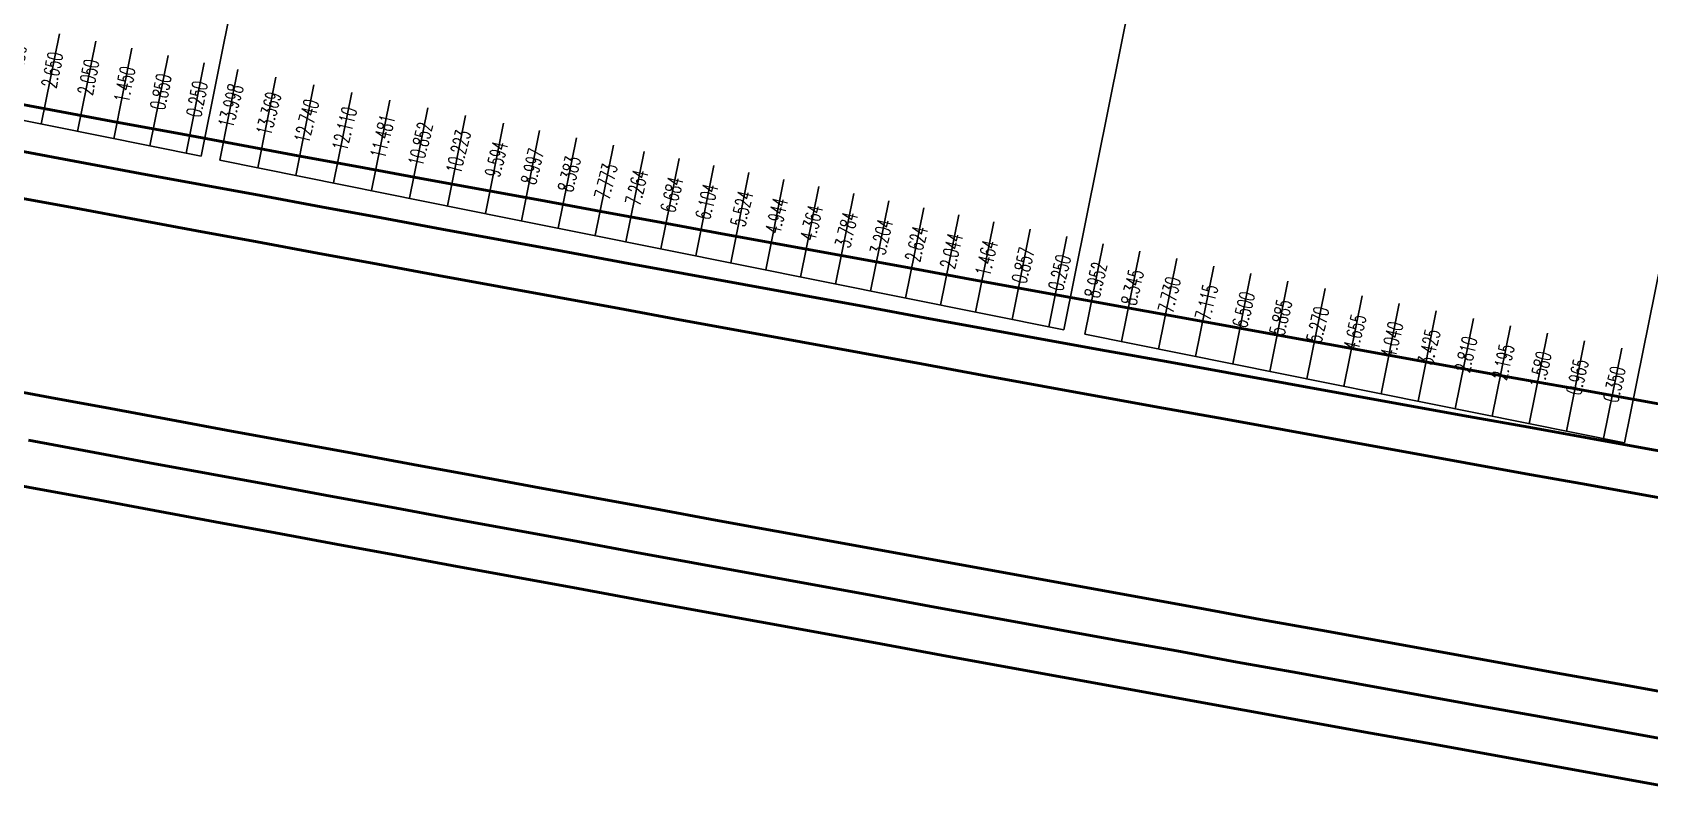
# Model space of a CAD drawing. Header units: millimetres. Extents: x 2688706 to 2690835, y 1254387 to 1255241.
# Drawn here: x 2689665.84 to 2689692.14, y 1254827.14 to 1254839.4 of the extents above; entities that cross this region are included whole.
import ezdxf
from ezdxf.enums import TextEntityAlignment as Align

# ---------------------------------------------------------------- set-up
doc = ezdxf.new("R2010")
doc.units = ezdxf.units.MM
doc.linetypes.add('STRICHLINIE', pattern=[0.75, 0.5, -0.25])
for name, color, linetype in [('BS-TR-B-Gleisstrang-LinieGeometrie', 7, 'Continuous'), ('BS-TR-N-Gleisstrang-LinieGeometrie', 7, 'Continuous'), ('S-OF-0024-_____', 7, 'STRICHLINIE'), ('S-ON-0024-_____', 7, 'Continuous'), ('T-MK-0024-_____', 1, 'Continuous'), ('T-SS-0024-_____', 7, 'Continuous')]:
    doc.layers.add(name, color=color, linetype=linetype)
doc.layers.get('S-OF-0024-_____').off()
doc.styles.add('R6', font='simplex.shx', dxfattribs={"width": 0.6})

# ---------------------------------------------------------------- blocks, each defined once
blk = doc.blocks.new('WeiVlpSchwelleL')
at = {"color": 7}
for p, q in [((-0.5, -0.13), (-0.5, 0.13)), ((0.5, -0.13), (0.5, 0.13))]:
    blk.add_line(p, q, dxfattribs=at)
at = {"color": 0, "linetype": 'ByBlock', "lineweight": -2}
blk.add_line((-0.5, 0), (0.5, 0), dxfattribs=at)
at = {"style": 'R6', "width": 0.6}
blk.add_attdef('LAENGE', text='', height=0.25, rotation=90, dxfattribs=at).set_placement((-1.2297, 0.0071, 0), align=Align.MIDDLE)
at = {"style": 'R6', "width": 0.6, "flags": 1}
for tag, p in [('WVP-SKML', (-5, 0, 0)), ('WVP-SKMR', (3, 0, 0))]:
    blk.add_attdef(tag, text='', height=0.25, rotation=180, dxfattribs=at).set_placement(p, align=Align.MIDDLE_CENTER)
at = {"style": 'R6', "width": 0.6}
blk.add_attdef('BEZEICHNUNG', text='', height=0.25, rotation=180, dxfattribs=at).set_placement((-2.25, 0, 2), align=Align.MIDDLE_LEFT)
at = {"style": 'R6', "width": 0.6, "flags": 1}
blk.add_attdef('VERSCHIEBUNG', text='', height=0.25, rotation=180, dxfattribs=at).set_placement((-1.4702, 0, 2), align=Align.MIDDLE_LEFT)
for tag, p in [('VERKLINKS', (-0.875, 0, 0)), ('VERKRECHTS', (0.8611, -0.0001, 0))]:
    blk.add_attdef(tag, text='', height=0.25, rotation=180, dxfattribs=at).set_placement(p, align=Align.MIDDLE)
at = {"color": 1, "extrusion": (-1, -6.12323e-17, 1.22465e-16), "style": 'R6', "width": 0.6, "flags": 8}
blk.add_attdef('WVP-ANL', text='', height=0.25, rotation=270, dxfattribs=at).set_placement((0, 0, 0.5), align=Align.MIDDLE)
at = {"color": 1, "extrusion": (1, -1.60812e-16, 1.22465e-16), "style": 'R6', "width": 0.6, "flags": 8}
blk.add_attdef('WVP-ANR', text='', height=0.25, rotation=270, dxfattribs=at).set_placement((0, 0, 0.5), align=Align.MIDDLE)
blk = doc.blocks.new('Weiche-24')
at = {"layer": 'T-MK-0024-_____'}
for p, q in [((99.279, 8.911), (99.279, -0.393)), ((113.588, 8.911), (113.588, -0.393)), ((122.89, 8.911), (122.89, -0.393)), ((96.629, -0.393), (96.629, 1.107)), ((97.229, -0.393), (97.229, 1.107)), ((97.829, -0.393), (97.829, 1.107)), ((98.429, -0.393), (98.429, 1.107)), ((99.029, -0.393), (99.029, 1.107)), ((99.589, -0.393), (99.589, 1.107)), ((100.219, -0.393), (100.219, 1.107)), ((100.848, -0.393), (100.848, 1.107)), ((101.477, -0.393), (101.477, 1.107)), ((102.107, -0.393), (102.107, 1.107)), ((102.736, -0.393), (102.736, 1.107)), ((103.365, -0.393), (103.365, 1.107)), ((103.994, -0.393), (103.994, 1.107)), ((104.591, -0.393), (104.591, 1.107)), ((105.204, -0.393), (105.204, 1.107)), ((105.815, -0.393), (105.815, 1.107)), ((106.324, -0.393), (106.324, 1.107)), ((106.904, -0.393), (106.904, 1.107)), ((107.484, -0.393), (107.484, 1.107)), ((108.064, -0.393), (108.064, 1.107)), ((108.644, -0.393), (108.644, 1.107)), ((109.224, -0.393), (109.224, 1.107)), ((109.804, -0.393), (109.804, 1.107)), ((110.384, -0.393), (110.384, 1.107)), ((110.964, -0.393), (110.964, 1.107)), ((111.544, -0.393), (111.544, 1.107)), ((112.124, -0.393), (112.124, 1.107)), ((112.731, -0.393), (112.731, 1.107)), ((113.338, -0.393), (113.338, 1.107)), ((113.938, -0.393), (113.938, 1.107)), ((114.545, -0.393), (114.545, 1.107)), ((115.16, -0.393), (115.16, 1.107)), ((115.775, -0.393), (115.775, 1.107)), ((116.39, -0.393), (116.39, 1.107)), ((117.005, -0.393), (117.005, 1.107)), ((117.62, -0.393), (117.62, 1.107)), ((118.235, -0.393), (118.235, 1.107)), ((118.85, -0.393), (118.85, 1.107)), ((119.465, -0.393), (119.465, 1.107)), ((120.08, -0.393), (120.08, 1.107)), ((120.695, -0.393), (120.695, 1.107)), ((121.31, -0.393), (121.31, 1.107)), ((121.925, -0.393), (121.925, 1.107)), ((122.54, -0.393), (122.54, 1.107))]:
    blk.add_line(p, q, dxfattribs=at)
at = {"layer": 'T-MK-0024-_____', "flags": 128}
for points in [[(87.629, -0.393), (99.279, -0.393)], [(113.588, -0.393), (105.605, -0.393), (104.364, -0.393), (99.589, -0.393)], [(122.89, -0.393), (113.938, -0.393)]]:
    blk.add_lwpolyline(points, dxfattribs=at)
at = {"layer": 'S-OF-0024-_____'}
ref = blk.add_blockref('WeiVlpSchwelleL', (106.389, 10.493), dxfattribs=dict(at, xscale=4.2, rotation=87.61832743686881))
ref.add_attrib('WVP-SKML', '7.264', dxfattribs={"layer": 'T-MK-0024-_____', "height": 0.25, "rotation": 87.6183, "style": 'R6', "width": 0.6}).set_placement((106.324, 0.507), align=Align.MIDDLE_CENTER)
ref = blk.add_blockref('WeiVlpSchwelleL', (106.968, 10.469), dxfattribs=dict(at, xscale=4.2, rotation=87.61832857793011))
ref.add_attrib('WVP-SKML', '6.684', dxfattribs={"layer": 'T-MK-0024-_____', "height": 0.25, "rotation": 87.6183, "style": 'R6', "width": 0.6}).set_placement((106.904, 0.507), align=Align.MIDDLE_CENTER)
ref = blk.add_blockref('WeiVlpSchwelleL', (107.547, 10.445), dxfattribs=dict(at, xscale=4.2, rotation=87.61832975481478))
ref.add_attrib('WVP-SKML', '6.104', dxfattribs={"layer": 'T-MK-0024-_____', "height": 0.25, "rotation": 87.6183, "style": 'R6', "width": 0.6}).set_placement((107.484, 0.507), align=Align.MIDDLE_CENTER)
ref = blk.add_blockref('WeiVlpSchwelleL', (108.126, 10.421), dxfattribs=dict(at, xscale=4.2, rotation=87.61833096923611))
ref.add_attrib('WVP-SKML', '5.524', dxfattribs={"layer": 'T-MK-0024-_____', "height": 0.25, "rotation": 87.6183, "style": 'R6', "width": 0.6}).set_placement((108.064, 0.507), align=Align.MIDDLE_CENTER)
ref = blk.add_blockref('WeiVlpSchwelleL', (108.705, 10.397), dxfattribs=dict(at, xscale=3.999999999999999, rotation=87.61833222301968))
ref.add_attrib('WVP-SKML', '4.944', dxfattribs={"layer": 'T-MK-0024-_____', "height": 0.25, "rotation": 87.6183, "style": 'R6', "width": 0.6}).set_placement((108.644, 0.507), align=Align.MIDDLE_CENTER)
ref = blk.add_blockref('WeiVlpSchwelleL', (109.284, 10.373), dxfattribs=dict(at, xscale=4, rotation=87.61833351811039))
ref.add_attrib('WVP-SKML', '4.364', dxfattribs={"layer": 'T-MK-0024-_____', "height": 0.25, "rotation": 87.6183, "style": 'R6', "width": 0.6}).set_placement((109.224, 0.507), align=Align.MIDDLE_CENTER)
ref = blk.add_blockref('WeiVlpSchwelleL', (109.863, 10.349), dxfattribs=dict(at, xscale=4, rotation=87.61833485658353))
ref.add_attrib('WVP-SKML', '3.784', dxfattribs={"layer": 'T-MK-0024-_____', "height": 0.25, "rotation": 87.6183, "style": 'R6', "width": 0.6}).set_placement((109.804, 0.507), align=Align.MIDDLE_CENTER)
ref = blk.add_blockref('WeiVlpSchwelleL', (110.442, 10.325), dxfattribs=dict(at, xscale=4, rotation=87.61833624065633))
ref.add_attrib('WVP-SKML', '3.204', dxfattribs={"layer": 'T-MK-0024-_____', "height": 0.25, "rotation": 87.6183, "style": 'R6', "width": 0.6}).set_placement((110.384, 0.507), align=Align.MIDDLE_CENTER)
ref = blk.add_blockref('WeiVlpSchwelleL', (111.021, 10.301), dxfattribs=dict(at, xscale=3.8, rotation=87.61833767269947))
ref.add_attrib('WVP-SKML', '2.624', dxfattribs={"layer": 'T-MK-0024-_____', "height": 0.25, "rotation": 87.6183, "style": 'R6', "width": 0.6}).set_placement((110.964, 0.507), align=Align.MIDDLE_CENTER)
ref = blk.add_blockref('WeiVlpSchwelleL', (111.6, 10.277), dxfattribs=dict(at, xscale=3.8, rotation=87.61833915525109))
ref.add_attrib('WVP-SKML', '2.044', dxfattribs={"layer": 'T-MK-0024-_____', "height": 0.25, "rotation": 87.6183, "style": 'R6', "width": 0.6}).set_placement((111.544, 0.507), align=Align.MIDDLE_CENTER)
ref = blk.add_blockref('WeiVlpSchwelleL', (112.179, 10.253), dxfattribs=dict(at, xscale=3.799999999999999, rotation=87.61834069103072))
ref.add_attrib('WVP-SKML', '1.464', dxfattribs={"layer": 'T-MK-0024-_____', "height": 0.25, "rotation": 87.6183, "style": 'R6', "width": 0.6}).set_placement((112.124, 0.507), align=Align.MIDDLE_CENTER)
ref = blk.add_blockref('WeiVlpSchwelleL', (112.785, 10.227), dxfattribs=dict(at, xscale=3.800000000000001, rotation=87.61834235848382))
ref.add_attrib('WVP-SKML', '0.857', dxfattribs={"layer": 'T-MK-0024-_____', "height": 0.25, "rotation": 87.6183, "style": 'R6', "width": 0.6}).set_placement((112.731, 0.507), align=Align.MIDDLE_CENTER)
ref = blk.add_blockref('WeiVlpSchwelleL', (114.595, 10.152), dxfattribs=dict(at, xscale=3.6, rotation=87.68640999225514))
ref.add_attrib('WVP-SKML', '8.345', dxfattribs={"layer": 'T-MK-0024-_____', "height": 0.25, "rotation": 87.6864, "style": 'R6', "width": 0.6}).set_placement((114.545, 0.507), align=Align.MIDDLE_CENTER)
ref = blk.add_blockref('WeiVlpSchwelleL', (115.207, 10.128), dxfattribs=dict(at, xscale=3.6, rotation=87.75605536201371))
ref.add_attrib('WVP-SKML', '7.730', dxfattribs={"layer": 'T-MK-0024-_____', "height": 0.25, "rotation": 87.7561, "style": 'R6', "width": 0.6}).set_placement((115.16, 0.507), align=Align.MIDDLE_CENTER)
ref = blk.add_blockref('WeiVlpSchwelleL', (115.82, 10.104), dxfattribs=dict(at, xscale=3.4, rotation=87.82733114984015))
ref.add_attrib('WVP-SKML', '7.115', dxfattribs={"layer": 'T-MK-0024-_____', "height": 0.25, "rotation": 87.8273, "style": 'R6', "width": 0.6}).set_placement((115.775, 0.507), align=Align.MIDDLE_CENTER)
ref = blk.add_blockref('WeiVlpSchwelleL', (117.658, 10.036), dxfattribs=dict(at, xscale=3.4, rotation=88.02598860064398))
ref.add_attrib('WVP-SKML', '5.270', dxfattribs={"layer": 'T-MK-0024-_____', "height": 0.25, "rotation": 88.026, "style": 'R6', "width": 0.6}).set_placement((117.62, 0.507), align=Align.MIDDLE_CENTER)
ref = blk.add_blockref('WeiVlpSchwelleL', (118.272, 10.015), dxfattribs=dict(at, xscale=3.4, rotation=88.07783630698943))
ref.add_attrib('WVP-SKML', '4.655', dxfattribs={"layer": 'T-MK-0024-_____', "height": 0.25, "rotation": 88.0778, "style": 'R6', "width": 0.6}).set_placement((118.235, 0.507), align=Align.MIDDLE_CENTER)
ref = blk.add_blockref('WeiVlpSchwelleL', (118.885, 9.994), dxfattribs=dict(at, xscale=3.2, rotation=88.1305346042295))
ref.add_attrib('WVP-SKML', '4.040', dxfattribs={"layer": 'T-MK-0024-_____', "height": 0.25, "rotation": 88.1305, "style": 'R6', "width": 0.6}).set_placement((118.85, 0.507), align=Align.MIDDLE_CENTER)
ref = blk.add_blockref('WeiVlpSchwelleL', (119.498, 9.974), dxfattribs=dict(at, xscale=3.2, rotation=88.18410928105442))
ref.add_attrib('WVP-SKML', '3.425', dxfattribs={"layer": 'T-MK-0024-_____', "height": 0.25, "rotation": 88.1841, "style": 'R6', "width": 0.6}).set_placement((119.465, 0.507), align=Align.MIDDLE_CENTER)
ref = blk.add_blockref('WeiVlpSchwelleL', (120.112, 9.955), dxfattribs=dict(at, xscale=3.2, rotation=88.23858498360829))
ref.add_attrib('WVP-SKML', '2.810', dxfattribs={"layer": 'T-MK-0024-_____', "height": 0.25, "rotation": 88.2386, "style": 'R6', "width": 0.6}).set_placement((120.08, 0.507), align=Align.MIDDLE_CENTER)
ref = blk.add_blockref('WeiVlpSchwelleL', (120.725, 9.936), dxfattribs=dict(at, xscale=3.2, rotation=88.29398495172236))
ref.add_attrib('WVP-SKML', '2.195', dxfattribs={"layer": 'T-MK-0024-_____', "height": 0.25, "rotation": 88.294, "style": 'R6', "width": 0.6}).set_placement((120.695, 0.507), align=Align.MIDDLE_CENTER)
ref = blk.add_blockref('WeiVlpSchwelleL', (121.339, 9.917), dxfattribs=dict(at, xscale=3.2, rotation=88.3503307370556))
ref.add_attrib('WVP-SKML', '1.580', dxfattribs={"layer": 'T-MK-0024-_____', "height": 0.25, "rotation": 88.3503, "style": 'R6', "width": 0.6}).set_placement((121.31, 0.507), align=Align.MIDDLE_CENTER)
ref = blk.add_blockref('WeiVlpSchwelleL', (121.952, 9.9), dxfattribs=dict(at, xscale=3, rotation=88.40764190447872))
ref.add_attrib('WVP-SKML', '0.965', dxfattribs={"layer": 'T-MK-0024-_____', "height": 0.25, "rotation": 88.4076, "style": 'R6', "width": 0.6}).set_placement((121.925, 0.507), align=Align.MIDDLE_CENTER)
at = {"layer": 'S-ON-0024-_____', "color": 6, "lineweight": 50}
ref = blk.add_blockref('WeiVlpSchwelleL', (99.686, 10.745), dxfattribs=dict(at, xscale=4.68, rotation=86.9809947267258))
ref.add_attrib('WVP-SKML', '13.998', dxfattribs={"layer": 'T-MK-0024-_____', "height": 0.25, "rotation": 86.981, "style": 'R6', "width": 0.6}).set_placement((99.589, 0.507), align=Align.MIDDLE_CENTER)
ref = blk.add_blockref('WeiVlpSchwelleL', (100.312, 10.723), dxfattribs=dict(at, xscale=4.699999999999999, rotation=87.04833858553332))
ref.add_attrib('WVP-SKML', '13.369', dxfattribs={"layer": 'T-MK-0024-_____', "height": 0.25, "rotation": 87.0483, "style": 'R6', "width": 0.6}).set_placement((100.219, 0.507), align=Align.MIDDLE_CENTER)
ref = blk.add_blockref('WeiVlpSchwelleL', (100.938, 10.706), dxfattribs=dict(at, xscale=4.73, rotation=87.11569360670663))
ref.add_attrib('WVP-SKML', '12.740', dxfattribs={"layer": 'T-MK-0024-_____', "height": 0.25, "rotation": 87.1157, "style": 'R6', "width": 0.6}).set_placement((100.848, 0.507), align=Align.MIDDLE_CENTER)
ref = blk.add_blockref('WeiVlpSchwelleL', (101.565, 10.684), dxfattribs=dict(at, xscale=4.55, rotation=87.18306067953529))
ref.add_attrib('WVP-SKML', '12.110', dxfattribs={"layer": 'T-MK-0024-_____', "height": 0.25, "rotation": 87.1831, "style": 'R6', "width": 0.6}).set_placement((101.477, 0.507), align=Align.MIDDLE_CENTER)
ref = blk.add_blockref('WeiVlpSchwelleL', (102.19, 10.654), dxfattribs=dict(at, xscale=4.55, rotation=87.2504387257261))
ref.add_attrib('WVP-SKML', '11.481', dxfattribs={"layer": 'T-MK-0024-_____', "height": 0.25, "rotation": 87.2504, "style": 'R6', "width": 0.6}).set_placement((102.107, 0.507), align=Align.MIDDLE_CENTER)
ref = blk.add_blockref('WeiVlpSchwelleL', (102.817, 10.649), dxfattribs=dict(at, xscale=4.6, rotation=87.31782616033486))
ref.add_attrib('WVP-SKML', '10.852', dxfattribs={"layer": 'T-MK-0024-_____', "height": 0.25, "rotation": 87.3178, "style": 'R6', "width": 0.6}).set_placement((102.736, 0.507), align=Align.MIDDLE_CENTER)
ref = blk.add_blockref('WeiVlpSchwelleL', (103.442, 10.595), dxfattribs=dict(at, xscale=4.55, rotation=87.38521543820296))
ref.add_attrib('WVP-SKML', '10.223', dxfattribs={"layer": 'T-MK-0024-_____', "height": 0.25, "rotation": 87.3852, "style": 'R6', "width": 0.6}).set_placement((103.365, 0.507), align=Align.MIDDLE_CENTER)
at = {"layer": 'S-ON-0024-_____'}
ref = blk.add_blockref('WeiVlpSchwelleL', (104.069, 10.592), dxfattribs=dict(at, xscale=4.4, rotation=87.45257257810846))
ref.add_attrib('WVP-SKML', '9.594', dxfattribs={"layer": 'T-MK-0024-_____', "height": 0.25, "rotation": 87.4526, "style": 'R6', "width": 0.6}).set_placement((103.994, 0.507), align=Align.MIDDLE_CENTER)
ref = blk.add_blockref('WeiVlpSchwelleL', (104.662, 10.566), dxfattribs=dict(at, xscale=4.4, rotation=87.51624740327813))
ref.add_attrib('WVP-SKML', '8.997', dxfattribs={"layer": 'T-MK-0024-_____', "height": 0.25, "rotation": 87.5162, "style": 'R6', "width": 0.6}).set_placement((104.591, 0.507), align=Align.MIDDLE_CENTER)
ref = blk.add_blockref('WeiVlpSchwelleL', (105.273, 10.54), dxfattribs=dict(at, xscale=4.4, rotation=87.58130600244048))
ref.add_attrib('WVP-SKML', '8.383', dxfattribs={"layer": 'T-MK-0024-_____', "height": 0.25, "rotation": 87.5813, "style": 'R6', "width": 0.6}).set_placement((105.204, 0.507), align=Align.MIDDLE_CENTER)
ref = blk.add_blockref('WeiVlpSchwelleL', (105.881, 10.515), dxfattribs=dict(at, xscale=4.4, rotation=87.61832646372709))
ref.add_attrib('WVP-SKML', '7.773', dxfattribs={"layer": 'T-MK-0024-_____', "height": 0.25, "rotation": 87.6183, "style": 'R6', "width": 0.6}).set_placement((105.815, 0.507), align=Align.MIDDLE_CENTER)
ref = blk.add_blockref('WeiVlpSchwelleL', (113.391, 10.202), dxfattribs=dict(at, xscale=3.6, rotation=87.61834409103642))
ref.add_attrib('WVP-SKML', '0.250', dxfattribs={"layer": 'T-MK-0024-_____', "height": 0.25, "rotation": 87.6183, "style": 'R6', "width": 0.6}).set_placement((113.338, 0.507), align=Align.MIDDLE_CENTER)
ref = blk.add_blockref('WeiVlpSchwelleL', (113.99, 10.177), dxfattribs=dict(at, xscale=3.6, rotation=87.61834554171206))
ref.add_attrib('WVP-SKML', '8.952', dxfattribs={"layer": 'T-MK-0024-_____', "height": 0.25, "rotation": 87.6183, "style": 'R6', "width": 0.6}).set_placement((113.938, 0.507), align=Align.MIDDLE_CENTER)
ref = blk.add_blockref('WeiVlpSchwelleL', (116.432, 10.081), dxfattribs=dict(at, xscale=3.4, rotation=87.90028544852028))
ref.add_attrib('WVP-SKML', '6.500', dxfattribs={"layer": 'T-MK-0024-_____', "height": 0.25, "rotation": 87.9003, "style": 'R6', "width": 0.6}).set_placement((116.39, 0.507), align=Align.MIDDLE_CENTER)
ref = blk.add_blockref('WeiVlpSchwelleL', (117.045, 10.058), dxfattribs=dict(at, xscale=3.4, rotation=87.97496479891453))
ref.add_attrib('WVP-SKML', '5.885', dxfattribs={"layer": 'T-MK-0024-_____', "height": 0.25, "rotation": 87.975, "style": 'R6', "width": 0.6}).set_placement((117.005, 0.507), align=Align.MIDDLE_CENTER)
ref = blk.add_blockref('WeiVlpSchwelleL', (122.566, 9.883), dxfattribs=dict(at, xscale=3, rotation=88.46593571836665))
ref.add_attrib('WVP-SKML', '0.350', dxfattribs={"layer": 'T-MK-0024-_____', "height": 0.25, "rotation": 88.4659, "style": 'R6', "width": 0.6}).set_placement((122.54, 0.507), align=Align.MIDDLE_CENTER)
ref = blk.add_blockref('WeiVlpSchwelleL', (94.229, 9.661), dxfattribs=dict(at, xscale=2.6, rotation=90.00005967911375))
ref.add_attrib('BEZEICHNUNG', 'B-91/60 USP-S (total 26/14+12)', dxfattribs={"layer": 'T-SS-0024-_____', "height": 0.25, "rotation": 0.0001, "style": 'R6', "width": 0.6}).set_placement((86.5, 7.911), align=Align.MIDDLE_LEFT)
ref.add_attrib('WVP-SKML', '5.050', dxfattribs={"layer": 'T-MK-0024-_____', "height": 0.25, "rotation": 90.0001, "style": 'R6', "width": 0.6}).set_placement((94.229, 0.507), align=Align.MIDDLE_CENTER)
ref = blk.add_blockref('WeiVlpSchwelleL', (94.829, 9.661), dxfattribs=dict(at, xscale=2.4, rotation=90.00005967911373))
ref.add_attrib('BEZEICHNUNG', '6040', dxfattribs={"layer": 'T-SS-0024-_____', "height": 0.25, "rotation": 90.0001, "style": 'R6', "width": 0.6}).set_placement((94.829, 7.411), align=Align.MIDDLE_RIGHT)
ref.add_attrib('LAENGE', '2.4', dxfattribs={"layer": 'T-SS-0024-_____', "height": 0.25, "rotation": 0.0001, "style": 'R6', "width": 0.6}).set_placement((94.822, 7.911), align=Align.MIDDLE)
ref.add_attrib('WVP-SKML', '4.450', dxfattribs={"layer": 'T-MK-0024-_____', "height": 0.25, "rotation": 90.0001, "style": 'R6', "width": 0.6}).set_placement((94.829, 0.507), align=Align.MIDDLE_CENTER)
ref.add_attrib('WVP-ANR', 'Z', dxfattribs={"layer": 'T-SS-0024-_____', "color": 1, "extrusion": (-1.0416e-06, 1, 2.93915e-16), "height": 0.3, "rotation": 270, "style": 'R6', "width": 0.6}).set_placement((-94.829, 0, 10.861), align=Align.MIDDLE)
ref = blk.add_blockref('WeiVlpSchwelleL', (95.429, 9.661), dxfattribs=dict(at, xscale=2.4, rotation=90.00005967911373))
ref.add_attrib('BEZEICHNUNG', '6040', dxfattribs={"layer": 'T-SS-0024-_____', "height": 0.25, "rotation": 90.0001, "style": 'R6', "width": 0.6}).set_placement((95.429, 7.411), align=Align.MIDDLE_RIGHT)
ref.add_attrib('LAENGE', '2.4', dxfattribs={"layer": 'T-SS-0024-_____', "height": 0.25, "rotation": 0.0001, "style": 'R6', "width": 0.6}).set_placement((95.422, 7.911), align=Align.MIDDLE)
ref.add_attrib('WVP-SKML', '3.850', dxfattribs={"layer": 'T-MK-0024-_____', "height": 0.25, "rotation": 90.0001, "style": 'R6', "width": 0.6}).set_placement((95.429, 0.507), align=Align.MIDDLE_CENTER)
ref.add_attrib('WVP-ANR', 'Z', dxfattribs={"layer": 'T-SS-0024-_____', "color": 1, "extrusion": (-1.0416e-06, 1, 2.93915e-16), "height": 0.3, "rotation": 270, "style": 'R6', "width": 0.6}).set_placement((-95.429, 0, 10.861), align=Align.MIDDLE)
ref = blk.add_blockref('WeiVlpSchwelleL', (96.029, 9.661), dxfattribs=dict(at, xscale=2.4, rotation=90.00005967911373))
ref.add_attrib('BEZEICHNUNG', '6040', dxfattribs={"layer": 'T-SS-0024-_____', "height": 0.25, "rotation": 90.0001, "style": 'R6', "width": 0.6}).set_placement((96.029, 7.411), align=Align.MIDDLE_RIGHT)
ref.add_attrib('LAENGE', '2.4', dxfattribs={"layer": 'T-SS-0024-_____', "height": 0.25, "rotation": 0.0001, "style": 'R6', "width": 0.6}).set_placement((96.022, 7.911), align=Align.MIDDLE)
ref.add_attrib('WVP-SKML', '3.250', dxfattribs={"layer": 'T-MK-0024-_____', "height": 0.25, "rotation": 90.0001, "style": 'R6', "width": 0.6}).set_placement((96.029, 0.507), align=Align.MIDDLE_CENTER)
ref.add_attrib('WVP-ANR', 'Z', dxfattribs={"layer": 'T-SS-0024-_____', "color": 1, "extrusion": (-1.0416e-06, 1, 2.93915e-16), "height": 0.3, "rotation": 270, "style": 'R6', "width": 0.6}).set_placement((-96.029, 0, 10.861), align=Align.MIDDLE)
ref = blk.add_blockref('WeiVlpSchwelleL', (96.629, 9.661), dxfattribs=dict(at, xscale=2.4, rotation=90.00005967911373))
ref.add_attrib('BEZEICHNUNG', '6040', dxfattribs={"layer": 'T-SS-0024-_____', "height": 0.25, "rotation": 90.0001, "style": 'R6', "width": 0.6}).set_placement((96.629, 7.411), align=Align.MIDDLE_RIGHT)
ref.add_attrib('LAENGE', '2.4', dxfattribs={"layer": 'T-SS-0024-_____', "height": 0.25, "rotation": 0.0001, "style": 'R6', "width": 0.6}).set_placement((96.622, 7.911), align=Align.MIDDLE)
ref.add_attrib('WVP-SKML', '2.650', dxfattribs={"layer": 'T-MK-0024-_____', "height": 0.25, "rotation": 90.0001, "style": 'R6', "width": 0.6}).set_placement((96.629, 0.507), align=Align.MIDDLE_CENTER)
ref.add_attrib('WVP-ANR', 'Z', dxfattribs={"layer": 'T-SS-0024-_____', "color": 1, "extrusion": (-1.0416e-06, 1, 2.93915e-16), "height": 0.3, "rotation": 270, "style": 'R6', "width": 0.6}).set_placement((-96.629, 0, 10.861), align=Align.MIDDLE)
ref = blk.add_blockref('WeiVlpSchwelleL', (97.229, 9.611), dxfattribs=dict(at, xscale=2.4, rotation=90.00005967911373))
ref.add_attrib('BEZEICHNUNG', '6045L', dxfattribs={"layer": 'T-SS-0024-_____', "height": 0.25, "rotation": 90.0001, "style": 'R6', "width": 0.6}).set_placement((97.229, 7.411), align=Align.MIDDLE_RIGHT)
ref.add_attrib('LAENGE', '2.4', dxfattribs={"layer": 'T-SS-0024-_____', "height": 0.25, "rotation": 0.0001, "style": 'R6', "width": 0.6}).set_placement((97.222, 7.911), align=Align.MIDDLE)
ref.add_attrib('WVP-SKML', '2.050', dxfattribs={"layer": 'T-MK-0024-_____', "height": 0.25, "rotation": 90.0001, "style": 'R6', "width": 0.6}).set_placement((97.229, 0.507), align=Align.MIDDLE_CENTER)
ref.add_attrib('WVP-ANR', 'Z', dxfattribs={"layer": 'T-SS-0024-_____', "color": 1, "extrusion": (-1.0416e-06, 1, 2.93915e-16), "height": 0.3, "rotation": 270, "style": 'R6', "width": 0.6}).set_placement((-97.229, 0, 10.811), align=Align.MIDDLE)
ref = blk.add_blockref('WeiVlpSchwelleL', (97.829, 9.611), dxfattribs=dict(at, xscale=2.4, rotation=90.00005967911373))
ref.add_attrib('BEZEICHNUNG', '6045L', dxfattribs={"layer": 'T-SS-0024-_____', "height": 0.25, "rotation": 90.0001, "style": 'R6', "width": 0.6}).set_placement((97.829, 7.411), align=Align.MIDDLE_RIGHT)
ref.add_attrib('LAENGE', '2.4', dxfattribs={"layer": 'T-SS-0024-_____', "height": 0.25, "rotation": 0.0001, "style": 'R6', "width": 0.6}).set_placement((97.822, 7.911), align=Align.MIDDLE)
ref.add_attrib('WVP-SKML', '1.450', dxfattribs={"layer": 'T-MK-0024-_____', "height": 0.25, "rotation": 90.0001, "style": 'R6', "width": 0.6}).set_placement((97.829, 0.507), align=Align.MIDDLE_CENTER)
ref.add_attrib('WVP-ANR', 'Z', dxfattribs={"layer": 'T-SS-0024-_____', "color": 1, "extrusion": (-1.0416e-06, 1, 2.93915e-16), "height": 0.3, "rotation": 270, "style": 'R6', "width": 0.6}).set_placement((-97.829, 0, 10.811), align=Align.MIDDLE)
ref = blk.add_blockref('WeiVlpSchwelleL', (98.429, 9.561), dxfattribs=dict(at, xscale=2.4, rotation=90.00005967911373))
ref.add_attrib('BEZEICHNUNG', '6041L', dxfattribs={"layer": 'T-SS-0024-_____', "height": 0.25, "rotation": 90.0001, "style": 'R6', "width": 0.6}).set_placement((98.429, 7.411), align=Align.MIDDLE_RIGHT)
ref.add_attrib('LAENGE', '2.4', dxfattribs={"layer": 'T-SS-0024-_____', "height": 0.25, "rotation": 0.0001, "style": 'R6', "width": 0.6}).set_placement((98.423, 7.911), align=Align.MIDDLE)
ref.add_attrib('WVP-SKML', '0.850', dxfattribs={"layer": 'T-MK-0024-_____', "height": 0.25, "rotation": 90.0001, "style": 'R6', "width": 0.6}).set_placement((98.429, 0.507), align=Align.MIDDLE_CENTER)
ref.add_attrib('WVP-ANR', 'Z', dxfattribs={"layer": 'T-SS-0024-_____', "color": 1, "extrusion": (-1.0416e-06, 1, 2.93915e-16), "height": 0.3, "rotation": 270, "style": 'R6', "width": 0.6}).set_placement((-98.429, 0, 10.761), align=Align.MIDDLE)
ref = blk.add_blockref('WeiVlpSchwelleL', (99.029, 9.561), dxfattribs=dict(at, xscale=2.4, rotation=90.00005967911373))
ref.add_attrib('BEZEICHNUNG', '6041L', dxfattribs={"layer": 'T-SS-0024-_____', "height": 0.25, "rotation": 90.0001, "style": 'R6', "width": 0.6}).set_placement((99.029, 7.411), align=Align.MIDDLE_RIGHT)
ref.add_attrib('LAENGE', '2.4', dxfattribs={"layer": 'T-SS-0024-_____', "height": 0.25, "rotation": 0.0001, "style": 'R6', "width": 0.6}).set_placement((99.023, 7.911), align=Align.MIDDLE)
ref.add_attrib('WVP-SKML', '0.250', dxfattribs={"layer": 'T-MK-0024-_____', "height": 0.25, "rotation": 90.0001, "style": 'R6', "width": 0.6}).set_placement((99.029, 0.507), align=Align.MIDDLE_CENTER)
ref.add_attrib('WVP-ANR', 'Z', dxfattribs={"layer": 'T-SS-0024-_____', "color": 1, "extrusion": (-1.0416e-06, 1, 2.93915e-16), "height": 0.3, "rotation": 270, "style": 'R6', "width": 0.6}).set_placement((-99.029, 0, 10.761), align=Align.MIDDLE)

msp = doc.modelspace()

# ---------------------------------------------------------------- linework, layer by layer
at = {"layer": 'BS-TR-B-Gleisstrang-LinieGeometrie', "lineweight": 50}
for points in [[(2689665.629, 1254837.475, 454.8), (2689666.611, 1254837.293, 454.8), (2689667.592, 1254837.111, 454.8), (2689668.573, 1254836.929, 454.8), (2689669.555, 1254836.748, 454.8), (2689670.536, 1254836.566, 454.8), (2689671.518, 1254836.385, 454.8), (2689672.499, 1254836.204, 454.8), (2689673.481, 1254836.023, 454.8), (2689674.462, 1254835.843, 454.8), (2689675.444, 1254835.662, 454.8), (2689676.426, 1254835.482, 454.8), (2689677.407, 1254835.302, 454.8), (2689678.389, 1254835.122, 454.8), (2689679.371, 1254834.943, 454.8), (2689680.353, 1254834.763, 454.8), (2689681.334, 1254834.584, 454.8), (2689682.316, 1254834.405, 454.8), (2689683.298, 1254834.226, 454.8), (2689684.28, 1254834.048, 454.8), (2689685.262, 1254833.869, 454.8), (2689686.244, 1254833.691, 454.8), (2689687.226, 1254833.513, 454.8), (2689688.208, 1254833.335, 454.8), (2689689.19, 1254833.157, 454.8), (2689690.172, 1254832.98, 454.8), (2689691.155, 1254832.803, 454.8), (2689692.137, 1254832.626, 454.8), (2689693.119, 1254832.449, 454.8)], [(2689665.778, 1254832.769, 454.8), (2689666.761, 1254832.587, 454.8), (2689667.743, 1254832.405, 454.8), (2689668.725, 1254832.223, 454.8), (2689669.708, 1254832.042, 454.8), (2689670.69, 1254831.86, 454.8), (2689671.673, 1254831.679, 454.8), (2689672.655, 1254831.498, 454.8), (2689673.638, 1254831.317, 454.8), (2689674.62, 1254831.137, 454.8), (2689675.603, 1254830.956, 454.8), (2689676.585, 1254830.776, 454.8), (2689677.568, 1254830.596, 454.8), (2689678.551, 1254830.416, 454.8), (2689679.533, 1254830.237, 454.8), (2689680.516, 1254830.057, 454.8), (2689681.499, 1254829.878, 454.8), (2689682.482, 1254829.699, 454.8), (2689683.465, 1254829.52, 454.8), (2689684.448, 1254829.342, 454.8), (2689685.431, 1254829.163, 454.8), (2689686.414, 1254828.985, 454.8), (2689687.397, 1254828.807, 454.8), (2689688.38, 1254828.629, 454.8), (2689689.363, 1254828.452, 454.8), (2689690.346, 1254828.274, 454.8), (2689691.329, 1254828.097, 454.8), (2689692.312, 1254827.92, 454.8)]]:
    msp.add_polyline3d(points, dxfattribs=at)
at = {"layer": 'BS-TR-N-Gleisstrang-LinieGeometrie', "color": 1, "lineweight": 50, "true_color": 0xff0000}
for points in [[(2689665.24, 1254838.31, 454.79), (2689666.225, 1254838.127, 454.79), (2689667.209, 1254837.945, 454.79), (2689668.194, 1254837.762, 454.79), (2689669.178, 1254837.58, 454.79), (2689670.163, 1254837.398, 454.79), (2689671.147, 1254837.216, 454.79), (2689672.132, 1254837.034, 454.79), (2689673.117, 1254836.853, 454.79), (2689674.101, 1254836.672, 454.79), (2689675.086, 1254836.491, 454.79), (2689676.071, 1254836.31, 454.79), (2689677.056, 1254836.129, 454.79), (2689678.04, 1254835.949, 454.79), (2689679.025, 1254835.768, 454.79), (2689680.01, 1254835.588, 454.79), (2689680.995, 1254835.408, 454.79), (2689681.98, 1254835.229, 454.79), (2689682.965, 1254835.049, 454.79), (2689683.95, 1254834.87, 454.79), (2689684.935, 1254834.691, 454.79), (2689685.92, 1254834.512, 454.79), (2689686.905, 1254834.333, 454.79), (2689687.891, 1254834.155, 454.79), (2689688.876, 1254833.976, 454.79), (2689689.861, 1254833.798, 454.79), (2689690.846, 1254833.62, 454.79), (2689691.832, 1254833.443, 454.79), (2689692.817, 1254833.265, 454.79)], [(2689665.566, 1254836.724, 454.81), (2689666.548, 1254836.542, 454.81), (2689667.53, 1254836.36, 454.81), (2689668.512, 1254836.178, 454.81), (2689669.494, 1254835.996, 454.81), (2689670.476, 1254835.815, 454.81), (2689671.459, 1254835.633, 454.81), (2689672.441, 1254835.452, 454.81), (2689673.423, 1254835.271, 454.81), (2689674.405, 1254835.091, 454.81), (2689675.387, 1254834.91, 454.81), (2689676.37, 1254834.73, 454.81), (2689677.352, 1254834.55, 454.81), (2689678.335, 1254834.37, 454.81), (2689679.317, 1254834.19, 454.81), (2689680.299, 1254834.011, 454.81), (2689681.282, 1254833.831, 454.81), (2689682.264, 1254833.652, 454.81), (2689683.247, 1254833.473, 454.81), (2689684.23, 1254833.294, 454.81), (2689685.212, 1254833.116, 454.81), (2689686.195, 1254832.938, 454.81), (2689687.178, 1254832.759, 454.81), (2689688.16, 1254832.581, 454.81), (2689689.143, 1254832.404, 454.81), (2689690.126, 1254832.226, 454.81), (2689691.109, 1254832.049, 454.81), (2689692.092, 1254831.872, 454.81), (2689693.074, 1254831.695, 454.81)], [(2689665.145, 1254833.649, 454.795), (2689666.128, 1254833.467, 454.795), (2689667.112, 1254833.284, 454.795), (2689668.095, 1254833.102, 454.795), (2689669.079, 1254832.92, 454.795), (2689670.063, 1254832.739, 454.795), (2689671.047, 1254832.557, 454.795), (2689672.031, 1254832.376, 454.795), (2689673.014, 1254832.195, 454.795), (2689673.998, 1254832.014, 454.795), (2689674.982, 1254831.833, 454.795), (2689675.966, 1254831.652, 454.795), (2689676.95, 1254831.472, 454.795), (2689677.934, 1254831.292, 454.795), (2689678.918, 1254831.112, 454.795), (2689679.902, 1254830.932, 454.795), (2689680.886, 1254830.752, 454.795), (2689681.871, 1254830.573, 454.795), (2689682.855, 1254830.394, 454.795), (2689683.839, 1254830.215, 454.795), (2689684.823, 1254830.036, 454.795), (2689685.808, 1254829.857, 454.795), (2689686.792, 1254829.679, 454.795), (2689687.776, 1254829.501, 454.795), (2689688.761, 1254829.323, 454.795), (2689689.745, 1254829.145, 454.795), (2689690.73, 1254828.967, 454.795), (2689691.714, 1254828.79, 454.795), (2689692.699, 1254828.613, 454.795)], [(2689664.874, 1254832.174, 454.805), (2689665.858, 1254831.991, 454.805), (2689666.842, 1254831.809, 454.805), (2689667.826, 1254831.627, 454.805), (2689668.81, 1254831.445, 454.805), (2689669.794, 1254831.263, 454.805), (2689670.778, 1254831.081, 454.805), (2689671.763, 1254830.9, 454.805), (2689672.747, 1254830.719, 454.805), (2689673.731, 1254830.538, 454.805), (2689674.715, 1254830.357, 454.805), (2689675.7, 1254830.176, 454.805), (2689676.684, 1254829.996, 454.805), (2689677.668, 1254829.815, 454.805), (2689678.653, 1254829.635, 454.805), (2689679.637, 1254829.456, 454.805), (2689680.622, 1254829.276, 454.805), (2689681.606, 1254829.096, 454.805), (2689682.591, 1254828.917, 454.805), (2689683.575, 1254828.738, 454.805), (2689684.56, 1254828.559, 454.805), (2689685.544, 1254828.381, 454.805), (2689686.529, 1254828.202, 454.805), (2689687.514, 1254828.024, 454.805), (2689688.499, 1254827.846, 454.805), (2689689.483, 1254827.668, 454.805), (2689690.468, 1254827.49, 454.805), (2689691.453, 1254827.313, 454.805), (2689692.438, 1254827.135, 454.805)]]:
    msp.add_polyline3d(points, dxfattribs=at)

# ---------------------------------------------------------------- block references
at = {"rotation": 348.6155863058016}
msp.add_blockref('Weiche-24', (2689571.335, 1254857.37, 454.8), dxfattribs=at)

doc.saveas('drawing.dxf')
